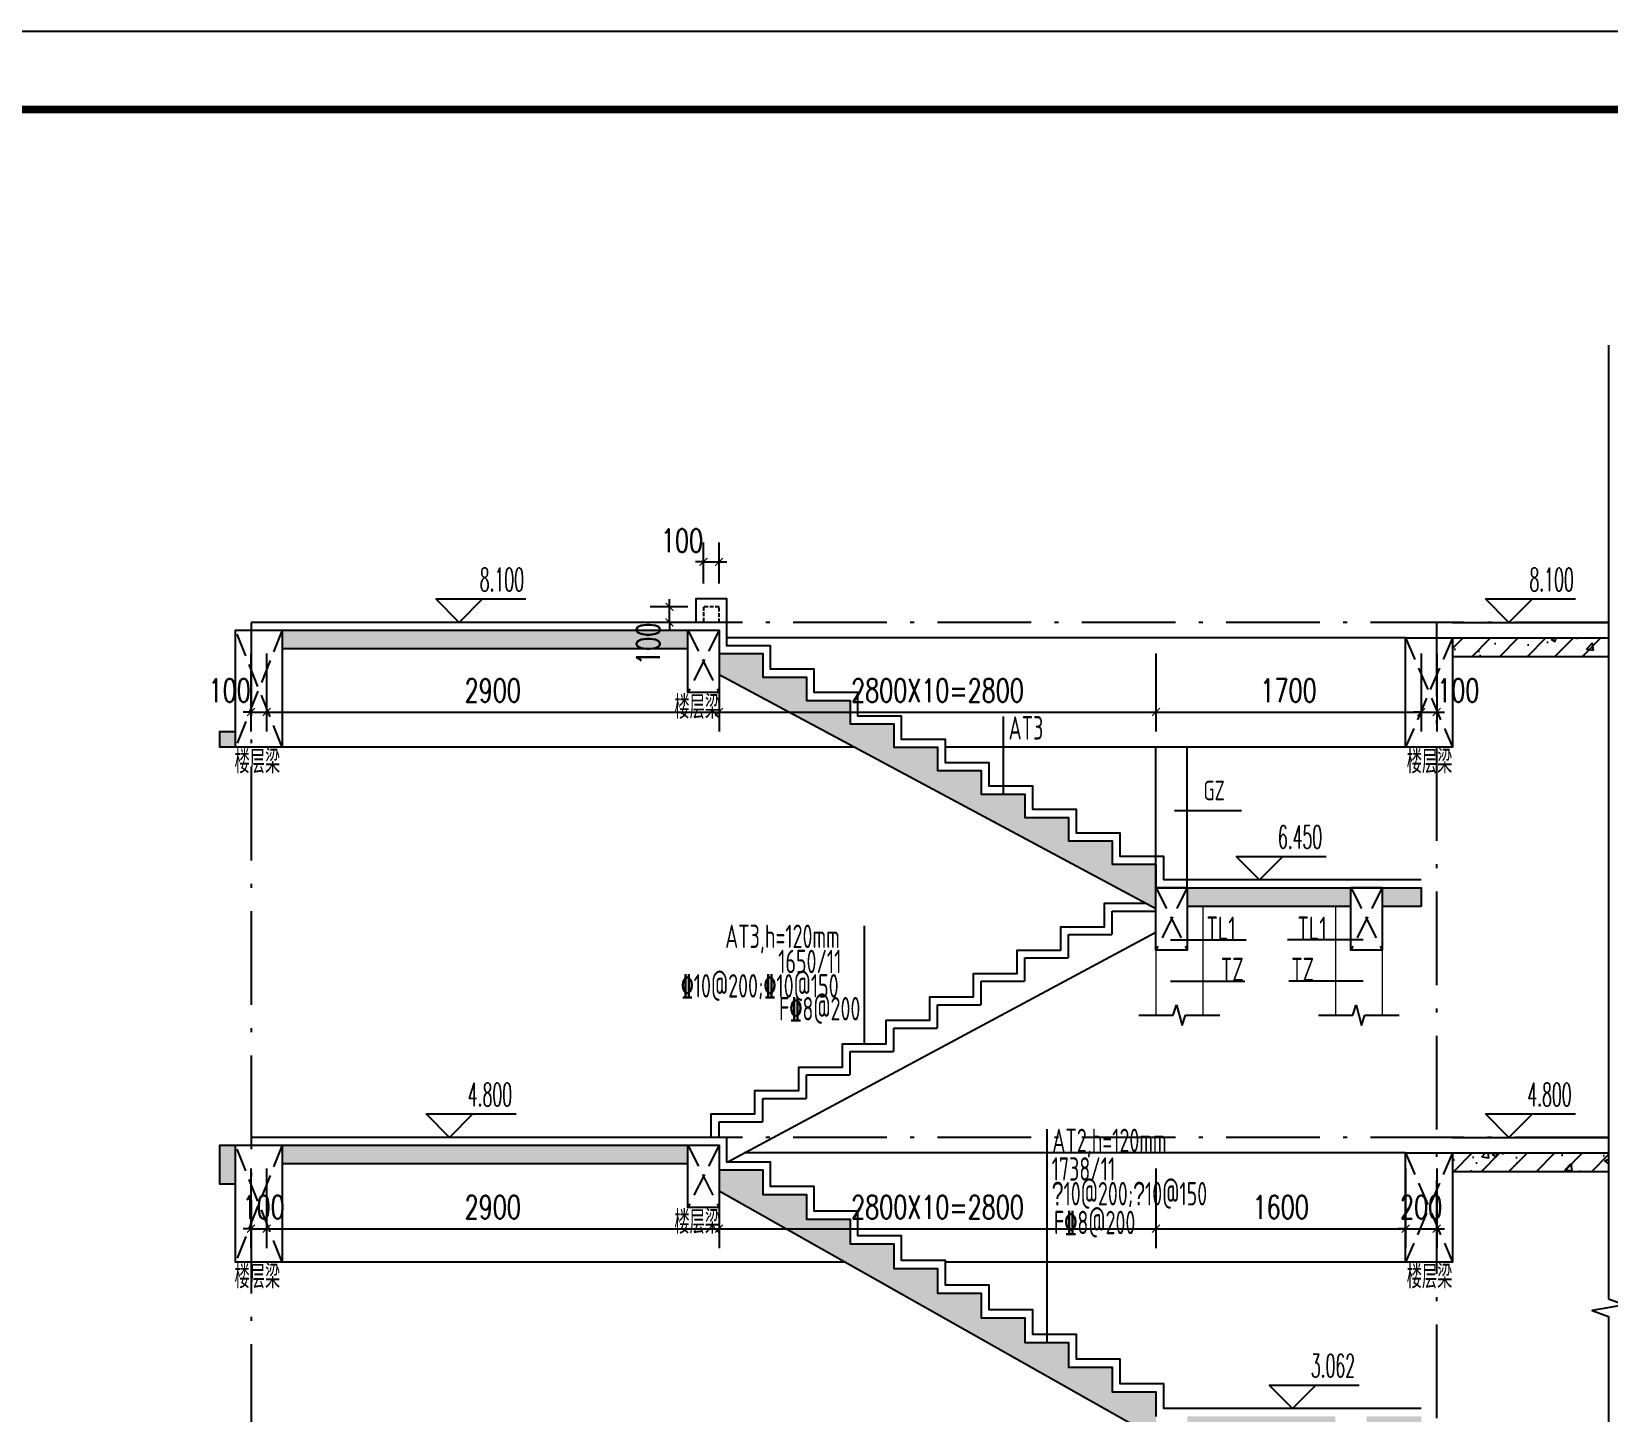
# Model space of a CAD drawing. Extents: x 169490 to 7584583, y -2399407 to 1374371.
# Drawn here: x 618496 to 628602, y 531479 to 540329 of the extents above; entities that cross this region are included whole.
import ezdxf

# ---------------------------------------------------------------- set-up
doc = ezdxf.new("R2010")
doc.units = 0
doc.header["$LTSCALE"] = 100
for name, pattern in [('__DASH', [0.35, 0.25, -0.1]), ('D3轴线点划线', [18.5, 12, -3, 0.5, -3]), ('H3普通虚线', [4.2, 3, -1.2]), ('HIDDEN', [0.375, 0.25, -0.125])]:
    doc.linetypes.add(name, pattern=pattern)
doc.layers.get('0').update_dxf_attribs({"linetype": 'CONTINUOUS'})
doc.layers.get('DEFPOINTS').update_dxf_attribs({"linetype": 'CONTINUOUS'})
for name, color, linetype in [('A-DI-S(箭头)', 76, 'CONTINUOUS'), ('A-DIMS(尺寸)', 107, 'CONTINUOUS'), ('A-FLOR(看线)', 205, 'CONTINUOUS'), ('A-HATH(填充)', 8, 'CONTINUOUS'), ('A-STAR(楼梯)', 51, 'CONTINUOUS'), ('C-DOTE', 8, 'D3轴线点划线'), ('DIM_ELEV', 3, 'CONTINUOUS'), ('HATCH填充', 251, 'CONTINUOUS'), ('HID虚线', 9, 'HIDDEN'), ('PUB_TEXT', 4, 'CONTINUOUS'), ('S-BEAM-LINE1', 4, 'CONTINUOUS'), ('S-BEAM-LINE2', 4, 'H3普通虚线'), ('S-DETL-TEXT', 7, 'CONTINUOUS'), ('TXT', 3, 'CONTINUOUS'), ('WALL', 7, 'CONTINUOUS'), ('图框', 140, 'CONTINUOUS')]:
    doc.layers.add(name, color=color, linetype=linetype)
doc.layers.add('S-COLU-LINE1', color=6, linetype='CONTINUOUS', lineweight=18)
doc.styles.add('_TCH_DIM', font='SIMPLEX', dxfattribs={"bigfont": 'GBCBIG'})
doc.styles.add('_TCH_DIM_T3', font='SIMPLEX.shx', dxfattribs={"width": 0.705882, "bigfont": 'GBCBIG.shx'})
doc.styles.add('TSSD_REIN', font='tssdeng.shx', dxfattribs={"width": 0.7, "bigfont": 'hztxt.shx'})
doc.dimstyles.new('_TCH_ARCH&&50', dxfattribs={"dimtxt": 148.75, "dimasz": 50, "dimexe": 125, "dimexo": 150, "dimgap": 63.125, "dimtad": 1, "dimdec": 0, "dimzin": 0, "dimdsep": 46, "dimtxsty": '_TCH_DIM_T3', "dimblk": 'ARCHTICK', "dimcen": 0.09, "dimclrt": 7, "dimazin": 2, "dimtfac": 1, "dimtdec": 0, "dimtix": 1, "dimtmove": 2, "dimatfit": 3, "dimfxl": 1, "dimtolj": 1, "dimtzin": 0, "dimarcsym": 0})
pattern_1 = [(45, (-740330.3, -228396.22), (-88.388348, 88.388348), []), (50, (-740330.3, -228396.22), (358.63009, -31.37607), [37.5, -412.5]), (355, (-740330.3, -228396.22), (-69.37567, 376.09607), [30, -330]), (100.4514, (-740300.4, -228398.84), (289.25469, 344.71977), [31.870095, -350.57106]), (46.1842, (-740330.3, -228296.2), (533.62052, -82.75951), [56.25, -618.75]), (96.6356, (-740285.8, -228303.1), (467.33135, 487.05894), [47.80514, -525.8565]), (351.1842, (-740330.3, -228296.2), (467.33097, 487.0593), [45, -495]), (21, (-740280.3, -228321.22), (298.453526, -201.309445), [37.5, -412.5]), (326, (-740280.3, -228321.22), (121.65767, 362.57502), [30, -330]), (71.4514, (-740255.42, -228338), (420.111314, 161.26525), [31.870095, -350.57106]), (37.5, (-740330.3, -228396.22), (6.079928, 166.446927), [0, -326, 0, -335, 0, -331.25]), (7.5, (-740330.3, -228396.22), (131.534769, 197.205856), [0, -191, 0, -318.5, 0, -126.25]), (327.5, (-740441.8, -228396.22), (266.911218, -11.277436), [0, -125, 0, -390, 0, -517.5]), (317.5, (-740491.8, -228396.22), (291.593085, 50.05249), [0, -162.5, 0, -259, 0, -367.5])]
pattern_2 = [(50, (-4990704.76, 2718522.78), (143.4520365, -12.550427), [15, -165]), (355, (-4990704.76, 2718522.78), (-27.7502667, 150.4384267), [12, -132]), (100.4514, (-4990692.8, 2718521.74), (115.7018763, 137.8879084), [12.748038, -140.2284224]), (46.1842, (-4990704.76, 2718562.78), (213.4482097, -33.103803), [22.5, -247.5]), (96.6356, (-4990686.97, 2718560.03), (186.932541, 194.823574), [19.1220576, -210.3426]), (351.1842, (-4990704.76, 2718562.78), (186.932389, 194.82372), [18, -198]), (21, (-4990684.76, 2718552.78), (119.3814104, -80.5237781), [15, -165]), (326, (-4990684.76, 2718552.78), (48.6630664, 145.030009), [12, -132]), (71.4514, (-4990674.81, 2718546.07), (168.0445257, 64.5060993), [12.748038, -140.2284224]), (37.5, (-4990704.76, 2718522.784), (2.43197106, 66.57877077), [0, -130.4, 0, -134, 0, -132.5]), (7.5, (-4990704.76, 2718522.784), (52.6139075, 78.8823424), [0, -76.4, 0, -127.4, 0, -50.5]), (327.5, (-4990749.36, 2718522.784), (106.76448723, -4.51097435), [0, -50, 0, -156, 0, -207]), (317.5, (-4990769.36, 2718522.78), (116.6372339, 20.0209965), [0, -65, 0, -103.6, 0, -147]), (45, (-4990704.76, 2718522.78), (-70.7106781, 70.7106781), [])]

# ---------------------------------------------------------------- blocks, each defined once
blk = doc.blocks.new('_ARCHTICK')
at = {"const_width": 0.15}
blk.add_lwpolyline([(-0.5, -0.5), (0.5, 0.5)], dxfattribs=at)
blk = doc.blocks.new('*D912')
at = {"layer": 'A-DIMS(尺寸)', "color": 0, "lineweight": -2, "transparency": 16777216}
for p, q in [((622802, 536792), (622802, 537055)), ((622902, 536792), (622902, 537055)), ((622802, 536930), (622752, 536930)), ((622802, 536930), (622902, 536930)), ((622902, 536930), (622952, 536930))]:
    blk.add_line(p, q, dxfattribs=at)
at = {"layer": 'DEFPOINTS', "color": 0, "transparency": 16777216}
for p in [(622902, 536930), (622802, 536642), (622902, 536642)]:
    blk.add_point(p, dxfattribs=at)
at = {"layer": 'A-DIMS(尺寸)', "color": 0, "lineweight": -2, "transparency": 16777216, "xscale": 50, "yscale": 50, "zscale": 50}
blk.add_blockref('_ARCHTICK', (622802, 536930), dxfattribs=at)
at = {"layer": 'A-DIMS(尺寸)', "color": 0, "lineweight": -2, "transparency": 16777216, "xscale": 50, "yscale": 50, "zscale": 50, "rotation": 180}
blk.add_blockref('_ARCHTICK', (622902, 536930), dxfattribs=at)
at = {"layer": 'A-DIMS(尺寸)', "color": 7, "transparency": 16777216, "insert": (622665, 537067), "char_height": 148.8, "attachment_point": 5, "style": '_TCH_DIM_T3'}
blk.add_mtext('\\A1;100', dxfattribs=at)
blk = doc.blocks.new('*D913')
at = {"layer": 'A-DIMS(尺寸)', "color": 0, "lineweight": -2, "transparency": 16777216}
for p, q in [((622585, 536642), (622585, 536692)), ((622703, 536642), (622460, 536642)), ((622585, 536542), (622585, 536642)), ((622703, 536542), (622460, 536542)), ((622585, 536542), (622585, 536492))]:
    blk.add_line(p, q, dxfattribs=at)
at = {"layer": 'DEFPOINTS', "color": 0, "transparency": 16777216}
for p in [(622585, 536642), (622853, 536642), (622853, 536542)]:
    blk.add_point(p, dxfattribs=at)
at = {"layer": 'A-DIMS(尺寸)', "color": 0, "lineweight": -2, "transparency": 16777216, "xscale": 50, "yscale": 50, "zscale": 50}
for p, rotation in [((622585, 536642), 270), ((622585, 536542), 90)]:
    blk.add_blockref('_ARCHTICK', p, dxfattribs=dict(at, rotation=rotation))
at = {"layer": 'A-DIMS(尺寸)', "color": 7, "transparency": 16777216, "insert": (622448, 536405), "char_height": 148.8, "attachment_point": 5, "rotation": 90, "style": '_TCH_DIM_T3'}
blk.add_mtext('\\A1;100', dxfattribs=at)
blk = doc.blocks.new('*D914')
at = {"layer": 'A-DIMS(尺寸)', "color": 0, "lineweight": -2, "transparency": 16777216}
for p, q in [((619902, 536342), (619902, 535843)), ((620002, 536342), (620002, 535843)), ((619902, 535968), (619852, 535968)), ((619902, 535968), (620002, 535968)), ((620002, 535968), (620052, 535968))]:
    blk.add_line(p, q, dxfattribs=at)
at = {"layer": 'DEFPOINTS', "color": 0, "transparency": 16777216}
for p in [(619902, 536492), (620002, 536492), (620002, 535968)]:
    blk.add_point(p, dxfattribs=at)
at = {"layer": 'A-DIMS(尺寸)', "color": 0, "lineweight": -2, "transparency": 16777216, "xscale": 50, "yscale": 50, "zscale": 50}
blk.add_blockref('_ARCHTICK', (619902, 535968), dxfattribs=at)
at = {"layer": 'A-DIMS(尺寸)', "color": 0, "lineweight": -2, "transparency": 16777216, "xscale": 50, "yscale": 50, "zscale": 50, "rotation": 180}
blk.add_blockref('_ARCHTICK', (620002, 535968), dxfattribs=at)
at = {"layer": 'A-DIMS(尺寸)', "color": 7, "transparency": 16777216, "insert": (619765, 536106), "char_height": 148.8, "attachment_point": 5, "style": '_TCH_DIM_T3'}
blk.add_mtext('\\A1;100', dxfattribs=at)
blk = doc.blocks.new('*D915')
at = {"layer": 'A-DIMS(尺寸)', "color": 0, "lineweight": -2, "transparency": 16777216}
for p, q in [((620002, 536342), (620002, 535843)), ((622902, 536342), (622902, 535843)), ((620002, 535968), (622902, 535968))]:
    blk.add_line(p, q, dxfattribs=at)
at = {"layer": 'DEFPOINTS', "color": 0, "transparency": 16777216}
for p in [(620002, 536492), (622902, 536492), (622902, 535968)]:
    blk.add_point(p, dxfattribs=at)
at = {"layer": 'A-DIMS(尺寸)', "color": 0, "lineweight": -2, "transparency": 16777216, "xscale": 50, "yscale": 50, "zscale": 50, "rotation": 180}
blk.add_blockref('_ARCHTICK', (620002, 535968), dxfattribs=at)
at = {"layer": 'A-DIMS(尺寸)', "color": 0, "lineweight": -2, "transparency": 16777216, "xscale": 50, "yscale": 50, "zscale": 50}
blk.add_blockref('_ARCHTICK', (622902, 535968), dxfattribs=at)
at = {"layer": 'A-DIMS(尺寸)', "color": 7, "transparency": 16777216, "insert": (621452, 536106), "char_height": 148.8, "attachment_point": 5, "style": '_TCH_DIM_T3'}
blk.add_mtext('\\A1;2900', dxfattribs=at)
blk = doc.blocks.new('*D916')
at = {"layer": 'A-DIMS(尺寸)', "color": 0, "lineweight": -2, "transparency": 16777216}
for p, q in [((622902, 536342), (622902, 535843)), ((625702, 536342), (625702, 535843)), ((622902, 535968), (625702, 535968))]:
    blk.add_line(p, q, dxfattribs=at)
at = {"layer": 'DEFPOINTS', "color": 0, "transparency": 16777216}
for p in [(622902, 536492), (625702, 536492), (625702, 535968)]:
    blk.add_point(p, dxfattribs=at)
at = {"layer": 'A-DIMS(尺寸)', "color": 0, "lineweight": -2, "transparency": 16777216, "xscale": 50, "yscale": 50, "zscale": 50, "rotation": 180}
blk.add_blockref('_ARCHTICK', (622902, 535968), dxfattribs=at)
at = {"layer": 'A-DIMS(尺寸)', "color": 0, "lineweight": -2, "transparency": 16777216, "xscale": 50, "yscale": 50, "zscale": 50}
blk.add_blockref('_ARCHTICK', (625702, 535968), dxfattribs=at)
at = {"layer": 'A-DIMS(尺寸)', "color": 7, "transparency": 16777216, "insert": (624302, 536106), "char_height": 148.75, "attachment_point": 5, "style": '_TCH_DIM_T3'}
blk.add_mtext('\\A1;2800X10=2800', dxfattribs=at)
blk = doc.blocks.new('*D917')
at = {"layer": 'A-DIMS(尺寸)', "color": 0, "lineweight": -2, "transparency": 16777216}
for p, q in [((625702, 536342), (625702, 535843)), ((627402, 536342), (627402, 535843)), ((625702, 535968), (627402, 535968))]:
    blk.add_line(p, q, dxfattribs=at)
at = {"layer": 'DEFPOINTS', "color": 0, "transparency": 16777216}
for p in [(625702, 536492), (627402, 536492), (627402, 535968)]:
    blk.add_point(p, dxfattribs=at)
at = {"layer": 'A-DIMS(尺寸)', "color": 0, "lineweight": -2, "transparency": 16777216, "xscale": 50, "yscale": 50, "zscale": 50, "rotation": 180}
blk.add_blockref('_ARCHTICK', (625702, 535968), dxfattribs=at)
at = {"layer": 'A-DIMS(尺寸)', "color": 0, "lineweight": -2, "transparency": 16777216, "xscale": 50, "yscale": 50, "zscale": 50}
blk.add_blockref('_ARCHTICK', (627402, 535968), dxfattribs=at)
at = {"layer": 'A-DIMS(尺寸)', "color": 7, "transparency": 16777216, "insert": (626552, 536106), "char_height": 148.8, "attachment_point": 5, "style": '_TCH_DIM_T3'}
blk.add_mtext('\\A1;1700', dxfattribs=at)
blk = doc.blocks.new('*D918')
at = {"layer": 'A-DIMS(尺寸)', "color": 0, "lineweight": -2, "transparency": 16777216}
for p, q in [((627402, 536342), (627402, 535843)), ((627502, 536342), (627502, 535843)), ((627402, 535968), (627352, 535968)), ((627402, 535968), (627502, 535968)), ((627502, 535968), (627552, 535968))]:
    blk.add_line(p, q, dxfattribs=at)
at = {"layer": 'DEFPOINTS', "color": 0, "transparency": 16777216}
for p in [(627402, 536492), (627502, 536492), (627502, 535968)]:
    blk.add_point(p, dxfattribs=at)
at = {"layer": 'A-DIMS(尺寸)', "color": 0, "lineweight": -2, "transparency": 16777216, "xscale": 50, "yscale": 50, "zscale": 50}
blk.add_blockref('_ARCHTICK', (627402, 535968), dxfattribs=at)
at = {"layer": 'A-DIMS(尺寸)', "color": 0, "lineweight": -2, "transparency": 16777216, "xscale": 50, "yscale": 50, "zscale": 50, "rotation": 180}
blk.add_blockref('_ARCHTICK', (627502, 535968), dxfattribs=at)
at = {"layer": 'A-DIMS(尺寸)', "color": 7, "transparency": 16777216, "insert": (627640, 536106), "char_height": 148.8, "attachment_point": 5, "style": '_TCH_DIM_T3'}
blk.add_mtext('\\A1;100', dxfattribs=at)
blk = doc.blocks.new('*D919')
at = {"layer": 'A-DIMS(尺寸)', "color": 0, "lineweight": -2, "transparency": 16777216}
for p, q in [((619902, 533042), (619902, 532532)), ((620002, 533042), (620002, 532532)), ((619902, 532657), (619852, 532657)), ((619902, 532657), (620002, 532657)), ((620002, 532657), (620052, 532657))]:
    blk.add_line(p, q, dxfattribs=at)
at = {"layer": 'DEFPOINTS', "color": 0, "transparency": 16777216}
for p in [(619902, 533192), (620002, 533192), (620002, 532657)]:
    blk.add_point(p, dxfattribs=at)
at = {"layer": 'A-DIMS(尺寸)', "color": 0, "lineweight": -2, "transparency": 16777216, "xscale": 50, "yscale": 50, "zscale": 50}
blk.add_blockref('_ARCHTICK', (619902, 532657), dxfattribs=at)
at = {"layer": 'A-DIMS(尺寸)', "color": 0, "lineweight": -2, "transparency": 16777216, "xscale": 50, "yscale": 50, "zscale": 50, "rotation": 180}
blk.add_blockref('_ARCHTICK', (620002, 532657), dxfattribs=at)
at = {"layer": 'A-DIMS(尺寸)', "color": 7, "transparency": 16777216, "insert": (619983, 532795), "char_height": 148.8, "attachment_point": 5, "style": '_TCH_DIM_T3'}
blk.add_mtext('\\A1;100', dxfattribs=at)
blk = doc.blocks.new('*D920')
at = {"layer": 'A-DIMS(尺寸)', "color": 0, "lineweight": -2, "transparency": 16777216}
for p, q in [((620002, 533042), (620002, 532532)), ((622902, 533042), (622902, 532532)), ((620002, 532657), (622902, 532657))]:
    blk.add_line(p, q, dxfattribs=at)
at = {"layer": 'DEFPOINTS', "color": 0, "transparency": 16777216}
for p in [(620002, 533192), (622902, 533192), (622902, 532657)]:
    blk.add_point(p, dxfattribs=at)
at = {"layer": 'A-DIMS(尺寸)', "color": 0, "lineweight": -2, "transparency": 16777216, "xscale": 50, "yscale": 50, "zscale": 50, "rotation": 180}
blk.add_blockref('_ARCHTICK', (620002, 532657), dxfattribs=at)
at = {"layer": 'A-DIMS(尺寸)', "color": 0, "lineweight": -2, "transparency": 16777216, "xscale": 50, "yscale": 50, "zscale": 50}
blk.add_blockref('_ARCHTICK', (622902, 532657), dxfattribs=at)
at = {"layer": 'A-DIMS(尺寸)', "color": 7, "transparency": 16777216, "insert": (621452, 532795), "char_height": 148.8, "attachment_point": 5, "style": '_TCH_DIM_T3'}
blk.add_mtext('\\A1;2900', dxfattribs=at)
blk = doc.blocks.new('*D921')
at = {"layer": 'A-DIMS(尺寸)', "color": 0, "lineweight": -2, "transparency": 16777216}
for p, q in [((622902, 533042), (622902, 532532)), ((625702, 533042), (625702, 532532)), ((622902, 532657), (625702, 532657))]:
    blk.add_line(p, q, dxfattribs=at)
at = {"layer": 'DEFPOINTS', "color": 0, "transparency": 16777216}
for p in [(622902, 533192), (625702, 533192), (625702, 532657)]:
    blk.add_point(p, dxfattribs=at)
at = {"layer": 'A-DIMS(尺寸)', "color": 0, "lineweight": -2, "transparency": 16777216, "xscale": 50, "yscale": 50, "zscale": 50, "rotation": 180}
blk.add_blockref('_ARCHTICK', (622902, 532657), dxfattribs=at)
at = {"layer": 'A-DIMS(尺寸)', "color": 0, "lineweight": -2, "transparency": 16777216, "xscale": 50, "yscale": 50, "zscale": 50}
blk.add_blockref('_ARCHTICK', (625702, 532657), dxfattribs=at)
at = {"layer": 'A-DIMS(尺寸)', "color": 7, "transparency": 16777216, "insert": (624302, 532795), "char_height": 148.75, "attachment_point": 5, "style": '_TCH_DIM_T3'}
blk.add_mtext('\\A1;2800X10=2800', dxfattribs=at)
blk = doc.blocks.new('*D922')
at = {"layer": 'A-DIMS(尺寸)', "color": 0, "lineweight": -2, "transparency": 16777216}
for p, q in [((625702, 533042), (625702, 532532)), ((627302, 533042), (627302, 532532)), ((625702, 532657), (627302, 532657))]:
    blk.add_line(p, q, dxfattribs=at)
at = {"layer": 'DEFPOINTS', "color": 0, "transparency": 16777216}
for p in [(625702, 533192), (627302, 533192), (627302, 532657)]:
    blk.add_point(p, dxfattribs=at)
at = {"layer": 'A-DIMS(尺寸)', "color": 0, "lineweight": -2, "transparency": 16777216, "xscale": 50, "yscale": 50, "zscale": 50, "rotation": 180}
blk.add_blockref('_ARCHTICK', (625702, 532657), dxfattribs=at)
at = {"layer": 'A-DIMS(尺寸)', "color": 0, "lineweight": -2, "transparency": 16777216, "xscale": 50, "yscale": 50, "zscale": 50}
blk.add_blockref('_ARCHTICK', (627302, 532657), dxfattribs=at)
at = {"layer": 'A-DIMS(尺寸)', "color": 7, "transparency": 16777216, "insert": (626502, 532795), "char_height": 148.8, "attachment_point": 5, "style": '_TCH_DIM_T3'}
blk.add_mtext('\\A1;1600', dxfattribs=at)
blk = doc.blocks.new('*D923')
at = {"layer": 'A-DIMS(尺寸)', "color": 0, "lineweight": -2, "transparency": 16777216}
for p, q in [((627302, 533042), (627302, 532532)), ((627502, 533042), (627502, 532532)), ((627302, 532657), (627252, 532657)), ((627302, 532657), (627502, 532657)), ((627502, 532657), (627552, 532657))]:
    blk.add_line(p, q, dxfattribs=at)
at = {"layer": 'DEFPOINTS', "color": 0, "transparency": 16777216}
for p in [(627302, 533192), (627502, 533192), (627502, 532657)]:
    blk.add_point(p, dxfattribs=at)
at = {"layer": 'A-DIMS(尺寸)', "color": 0, "lineweight": -2, "transparency": 16777216, "xscale": 50, "yscale": 50, "zscale": 50}
blk.add_blockref('_ARCHTICK', (627302, 532657), dxfattribs=at)
at = {"layer": 'A-DIMS(尺寸)', "color": 0, "lineweight": -2, "transparency": 16777216, "xscale": 50, "yscale": 50, "zscale": 50, "rotation": 180}
blk.add_blockref('_ARCHTICK', (627502, 532657), dxfattribs=at)
at = {"layer": 'A-DIMS(尺寸)', "color": 7, "transparency": 16777216, "insert": (627402, 532795), "char_height": 148.8, "attachment_point": 5, "style": '_TCH_DIM_T3'}
blk.add_mtext('\\A1;200', dxfattribs=at)
blk = doc.blocks.new('TL121231231')
at = {"layer": 'S-BEAM-LINE1', "ltscale": 10}
blk.add_lwpolyline([(5616407, -2187068), (5616607, -2187068), (5616607, -2187468), (5616407, -2187468)], close=True, dxfattribs=at)
at = {"layer": 'S-BEAM-LINE2', "ltscale": 0.5}
for p, q in [((5616607, -2187068), (5616407, -2187468)), ((5616407, -2187068), (5616607, -2187468))]:
    blk.add_line(p, q, dxfattribs=at)

msp = doc.modelspace()

# ---------------------------------------------------------------- hatches: boundary and pattern name
at = {"layer": 'A-HATH(填充)'}
h = msp.add_hatch(dxfattribs=at)
h.set_pattern_fill('钢筋混凝土', color=256, scale=50, style=0)
h.set_pattern_definition(pattern_1)
h.paths.add_polyline_path([(627602.4, 536442.3), (627602.4, 536322.3), (628602.4, 536322.3), (628602.4, 536442.3)])
h = msp.add_hatch(dxfattribs=at)
h.set_pattern_fill('钢筋混凝土', color=256, scale=50, style=0)
h.set_pattern_definition(pattern_1)
h.paths.add_polyline_path([(627602.4, 533142.3), (627602.4, 533022.3), (628602.4, 533022.3), (628602.4, 533142.3)])
at = {"layer": 'HATCH填充', "ltscale": 10}
h = msp.add_hatch(dxfattribs=at)
h.set_pattern_fill('ARMORED', color=256, scale=20, style=0)
h.set_pattern_definition(pattern_2)
h.paths.add_polyline_path([(627152.4, 534842.3), (627152.4, 534722.3), (627402.4, 534722.3), (627402.4, 534842.3)])
h.paths.add_polyline_path([(626952.4, 534722.3), (626952.4, 534842.3), (625902.4, 534842.3), (625902.4, 534722.3)])
h.paths.add_polyline_path([(622902.4, 536342.3), (622902.4, 536206.2), (625702.4, 534706.2), (625702.4, 534442.3), (625902.4, 534442.3), (625902.4, 534442.3), (625702.4, 534442.3), (625702.4, 534992.3), (625422.4, 534992.3), (625422.4, 535142.3), (625142.4, 535142.3), (625142.4, 535292.3), (624862.4, 535292.3), (624862.4, 535442.3), (624582.4, 535442.3), (624582.4, 535592.3), (624302.4, 535592.3), (624302.4, 535742.3), (624022.4, 535742.3), (624022.4, 535892.3), (623742.4, 535892.3), (623742.4, 536042.3), (623462.4, 536042.3), (623462.4, 536192.3), (623182.4, 536192.3), (623182.4, 536342.3)])
h.paths.add_polyline_path([(620102.4, 536492.3), (620102.4, 536372.3), (622702.4, 536372.3), (622702.4, 536092.3), (622702.4, 536092.3), (622702.4, 536492.3)])
h.paths.add_polyline_path([(619802.4, 535742.6), (619802.4, 535842.6), (619702.4, 535842.6), (619702.4, 535742.6)])
h = msp.add_hatch(dxfattribs=at)
h.set_pattern_fill('ARMORED', color=256, scale=20, style=0)
h.set_pattern_definition(pattern_2)
h.paths.add_polyline_path([(622902.4, 533034.3), (622902.4, 532896.5), (625702.4, 531316.5), (625702.4, 531054.3), (625702.4, 531054.3), (625702.4, 531612.3), (625422.4, 531612.3), (625422.4, 531770.3), (625142.4, 531770.3), (625142.4, 531928.3), (624862.4, 531928.3), (624862.4, 532086.3), (624582.4, 532086.3), (624582.4, 532244.3), (624302.4, 532244.3), (624302.4, 532402.3), (624022.4, 532402.3), (624022.4, 532560.3), (623742.4, 532560.3), (623742.4, 532718.3), (623462.4, 532718.3), (623462.4, 532876.3), (623182.4, 532876.3), (623182.4, 533034.3)])
h.paths.add_polyline_path([(627052.4, 531454.3), (627052.4, 531334.3), (627402.4, 531334.3), (627402.4, 531334.3), (627402.4, 531454.3)])
h.paths.add_polyline_path([(626852.4, 531334.3), (626852.4, 531454.3), (627052.4, 531454.3), (625902.4, 531454.3), (625902.4, 531334.3)])
h.paths.add_polyline_path([(619802.4, 532942.3), (619802.4, 533192.3), (619702.4, 533192.3), (619702.4, 532942.3)])
h.paths.add_polyline_path([(620102.4, 533192.3), (620102.4, 533072.3), (622702.4, 533072.3), (622702.4, 532792.3), (622702.4, 532792.3), (622702.4, 533192.3)])

# ---------------------------------------------------------------- linework, layer by layer
at = {"ltscale": 10}
for p, q in [((625702.4, 534842.3), (625702.4, 535742.6)), ((625902.4, 534842.3), (625902.4, 535742.6))]:
    msp.add_line(p, q, dxfattribs=at)
at = {"layer": 'A-DI-S(箭头)'}
msp.add_lwpolyline([(628602.4, 538319.4), (628602.4, 532207.2), (628707.4, 532169), (628497.4, 532132), (628602.4, 532094.7), (628602.4, 527823.1)], dxfattribs=at)
at = {"layer": 'A-FLOR(看线)'}
for points in [[(627302.4, 536442.3), (622952.4, 536442.3)], [(623767.8, 535742.6), (620102.4, 535742.6)], [(627302.4, 535742.6), (624352.4, 535742.6)], [(627302.4, 533142.3), (623063.2, 533142.3)], [(623706.8, 532442.6), (620102.4, 532442.6)], [(627302.4, 532442.6), (624352.4, 532442.6)]]:
    msp.add_lwpolyline(points, dxfattribs=at)
at = {"layer": 'A-FLOR(看线)', "linetype": '__DASH', "ltscale": 0.2}
msp.add_lwpolyline([(622902.4, 533242.3), (622902.4, 533342.3), (623182.4, 533342.3), (623182.4, 533492.3), (623462.4, 533492.3), (623462.4, 533642.3), (623742.4, 533642.3), (623742.4, 533792.3), (624022.4, 533792.3), (624022.4, 533942.3), (624302.4, 533942.3), (624302.4, 534092.3), (624582.4, 534092.3), (624582.4, 534242.3), (624862.4, 534242.3), (624862.4, 534392.3), (625142.4, 534392.3), (625142.4, 534542.3), (625422.4, 534542.3), (625422.4, 534692.3), (625702.4, 534692.3), (625702.4, 534706.2)], dxfattribs=at)
at = {"layer": 'A-STAR(楼梯)'}
for points in [[(622952.4, 536542.3), (622952.4, 536692.3), (622752.4, 536692.3), (622752.4, 536542.3)], [(627402.4, 534892.3), (625752.4, 534892.3), (625752.4, 535042.3), (625472.4, 535042.3), (625472.4, 535192.3), (625192.4, 535192.3), (625192.4, 535342.3), (624912.4, 535342.3), (624912.4, 535492.3), (624632.4, 535492.3), (624632.4, 535642.3), (624352.4, 535642.3), (624352.4, 535792.3), (624072.4, 535792.3), (624072.4, 535942.3), (623792.4, 535942.3), (623792.4, 536092.3), (623512.4, 536092.3), (623512.4, 536242.3), (623232.4, 536242.3), (623232.4, 536392.3), (622952.4, 536392.3), (622952.4, 536542.3), (620002.4, 536542.3)], [(627602.4, 536542.3), (628602.4, 536542.3)], [(622852.4, 533242.3), (622852.4, 533392.3), (623132.4, 533392.3), (623132.4, 533542.3), (623412.4, 533542.3), (623412.4, 533692.3), (623692.4, 533692.3), (623692.4, 533842.3), (623972.4, 533842.3), (623972.4, 533992.3), (624252.4, 533992.3), (624252.4, 534142.3), (624532.4, 534142.3), (624532.4, 534292.3), (624812.4, 534292.3), (624812.4, 534442.3), (625092.4, 534442.3), (625092.4, 534592.3), (625372.4, 534592.3), (625372.4, 534742.3), (625635, 534742.3)], [(622954.9, 533084.3), (625702.4, 534556.2)], [(627402.4, 531504.3), (625752.4, 531504.3), (625752.4, 531662.3), (625472.4, 531662.3), (625472.4, 531820.3), (625192.4, 531820.3), (625192.4, 531978.3), (624912.4, 531978.3), (624912.4, 532136.3), (624632.4, 532136.3), (624632.4, 532294.3), (624352.4, 532294.3), (624352.4, 532452.3), (624072.4, 532452.3), (624072.4, 532610.3), (623792.4, 532610.3), (623792.4, 532768.3), (623512.4, 532768.3), (623512.4, 532926.3), (623232.4, 532926.3), (623232.4, 533084.3), (622952.4, 533084.3), (622952.4, 533242.3), (620002.4, 533242.3)], [(627602.4, 533242.3), (628602.4, 533242.3)]]:
    msp.add_lwpolyline(points, dxfattribs=at)
at = {"layer": 'C-DOTE', "ltscale": 0.5}
for p, q in [((619902.4, 536542.3), (619902.4, 527742.3)), ((628602.4, 536542.3), (619902.4, 536542.3)), ((627502.4, 527742.3), (627502.4, 536542.3)), ((628602.4, 533242.3), (619902.4, 533242.3))]:
    msp.add_line(p, q, dxfattribs=at)
at = {"layer": 'DIM_ELEV'}
for p, q in [((621236.8, 536542.3), (621086.8, 536692.3)), ((621086.8, 536692.3), (621663.3, 536692.3)), ((621236.8, 536542.3), (621386.8, 536692.3)), ((627964.9, 536542.3), (627814.9, 536692.3)), ((627814.9, 536692.3), (628391.4, 536692.3)), ((627964.9, 536542.3), (628114.9, 536692.3)), ((626366.4, 534892.3), (626216.4, 535042.3)), ((626216.4, 535042.3), (626792.9, 535042.3)), ((626366.4, 534892.3), (626516.4, 535042.3)), ((621174.2, 533242.3), (621024.2, 533392.3)), ((621024.2, 533392.3), (621600.7, 533392.3)), ((621174.2, 533242.3), (621324.2, 533392.3)), ((627964.9, 533242.3), (627814.9, 533392.3)), ((627814.9, 533392.3), (628391.4, 533392.3)), ((627964.9, 533242.3), (628114.9, 533392.3)), ((626577.4, 531504.3), (626427.4, 531654.3)), ((626427.4, 531654.3), (627003.9, 531654.3)), ((626577.4, 531504.3), (626727.4, 531654.3))]:
    msp.add_line(p, q, dxfattribs=at)
at = {"layer": 'HID虚线', "ltscale": 10}
for points in [[(625593.4, 534024.9), (625813.4, 534024.9), (625834.4, 534090.9), (625870.4, 533958.9), (625891.4, 534024.9), (626111.4, 534024.9)], [(626743.4, 534024.9), (626963.4, 534024.9), (626984.4, 534090.9), (627020.4, 533958.9), (627041.4, 534024.9), (627261.4, 534024.9)]]:
    msp.add_lwpolyline(points, dxfattribs=at)
at = {"layer": 'S-BEAM-LINE1', "ltscale": 10}
for points in [[(619802.4, 536492.3), (620102.4, 536492.3), (620102.4, 535742.6), (619802.4, 535742.6)], [(627302.4, 536442.3), (627602.4, 536442.3), (627602.4, 535742.3), (627302.4, 535742.3)], [(620102.4, 532442.6), (619802.4, 532442.6), (619802.4, 533192.3), (620102.4, 533192.3)], [(627302.4, 533142.3), (627602.4, 533142.3), (627602.4, 532442.3), (627302.4, 532442.3)]]:
    msp.add_lwpolyline(points, close=True, dxfattribs=at)
at = {"layer": 'S-BEAM-LINE2', "ltscale": 0.5}
for p, q in [((620102.4, 536492.3), (619802.4, 535742.6)), ((620102.4, 535742.6), (619802.4, 536492.3)), ((627302.4, 536442.3), (627602.4, 535742.3)), ((627602.4, 536442.3), (627302.4, 535742.6)), ((620102.4, 532442.6), (619802.4, 533192.3)), ((620102.4, 533192.3), (619802.4, 532442.6)), ((627302.4, 533142.3), (627602.4, 532442.3)), ((627602.4, 533142.3), (627302.4, 532442.6))]:
    msp.add_line(p, q, dxfattribs=at)
at = {"layer": 'S-COLU-LINE1'}
for p, q in [((626002.4, 534722.3), (626002.4, 534024.9)), ((626852.4, 534722.3), (626852.4, 534024.9)), ((625702.4, 534442.3), (625702.4, 534024.9)), ((627152.4, 534442.3), (627152.4, 534024.9))]:
    msp.add_line(p, q, dxfattribs=at)
at = {"layer": 'S-DETL-TEXT', "ltscale": 0.5}
for p, q in [((624722.4, 535938.6), (624722.4, 535442.3)), ((623832.4, 534597.4), (623832.4, 533842.3)), ((625796, 534508.3), (626281.4, 534508.3)), ((627029.8, 534508.3), (626544.4, 534508.3)), ((625796, 534244), (626272.3, 534244)), ((627029.8, 534244), (626553.5, 534244)), ((625002.4, 533295.5), (625002.4, 531928.3))]:
    msp.add_line(p, q, dxfattribs=at)
at = {"layer": 'TXT', "ltscale": 10}
msp.add_line((625820.6, 535336.4), (626250, 535336.4), dxfattribs=at)
at = {"layer": 'WALL', "linetype": '__DASH'}
msp.add_lwpolyline([(622902.4, 536542.3), (622902.4, 536642.3), (622802.4, 536642.3), (622802.4, 536542.3)], dxfattribs=at)
at = {"layer": 'WALL'}
for points in [[(626952.4, 534722.3), (625902.4, 534722.3), (625902.4, 534442.3), (625702.4, 534442.3), (625702.4, 534706.2), (622902.4, 536206.2), (622902.4, 536092.3), (622702.4, 536092.3), (622702.4, 536372.3), (620102.4, 536372.3), (620102.4, 535742.6), (619702.4, 535742.6), (619702.4, 535842.6), (619802.4, 535842.6), (619802.4, 536492.3), (622902.4, 536492.3), (622902.4, 536342.3), (623182.4, 536342.3), (623182.4, 536192.3), (623462.4, 536192.3), (623462.4, 536042.3), (623742.4, 536042.3), (623742.4, 535892.3), (624022.4, 535892.3), (624022.4, 535742.3), (624302.4, 535742.3), (624302.4, 535592.3), (624582.4, 535592.3), (624582.4, 535442.3), (624862.4, 535442.3), (624862.4, 535292.3), (625142.4, 535292.3), (625142.4, 535142.3), (625422.4, 535142.3), (625422.4, 534992.3), (625702.4, 534992.3), (625702.4, 534842.3), (627402.4, 534842.3), (627402.4, 534722.3)], [(627602.4, 536322.3), (627602.4, 535742.3), (627302.4, 535742.3), (627302.4, 536442.3), (628602.4, 536442.3), (628602.4, 536322.3), (627602.4, 536322.3)], [(627402.4, 534722.3), (627152.4, 534722.3)], [(625702.4, 531316.5), (622902.4, 532896.5), (622902.4, 532792.3), (622702.4, 532792.3), (622702.4, 533072.3), (620102.4, 533072.3), (620102.4, 532442.6), (619802.4, 532442.6), (619802.4, 532942.3), (619702.4, 532942.3), (619702.4, 533192.3), (622902.4, 533192.3), (622902.4, 533034.3), (623182.4, 533034.3), (623182.4, 532876.3), (623462.4, 532876.3), (623462.4, 532718.3), (623742.4, 532718.3), (623742.4, 532560.3), (624022.4, 532560.3), (624022.4, 532402.3), (624302.4, 532402.3), (624302.4, 532244.3), (624582.4, 532244.3), (624582.4, 532086.3), (624862.4, 532086.3), (624862.4, 531928.3), (625142.4, 531928.3), (625142.4, 531770.3), (625422.4, 531770.3), (625422.4, 531612.3), (625702.4, 531612.3), (625702.4, 531454.3)], [(628602.4, 533022.3), (627602.4, 533022.3), (627602.4, 532442.3), (627302.4, 532442.3), (627302.4, 533142.3), (628602.4, 533142.3), (628602.4, 533022.3)]]:
    msp.add_lwpolyline(points, dxfattribs=at)
at = {"layer": '图框'}
msp.add_lwpolyline([(593777.8, 510628.7), (635827.8, 510628.7), (635827.8, 540328.7), (593777.8, 540328.7)], close=True, dxfattribs=at)
at = {"layer": '图框', "const_width": 50}
msp.add_lwpolyline([(595027.8, 511128.7), (635327.8, 511128.7), (635327.8, 539828.7), (595027.8, 539828.7)], close=True, dxfattribs=at)

# ---------------------------------------------------------------- block references
at = {"layer": 'S-BEAM-LINE1'}
for p in [(-4993704.8, 2723560.8), (-4990704.8, 2721910.8), (-4989454.8, 2721910.8), (-4993704.8, 2720260.8)]:
    msp.add_blockref('TL121231231', p, dxfattribs=at)

# ---------------------------------------------------------------- texts
at = {"layer": 'PUB_TEXT', "style": '_TCH_DIM', "width": 0.494118}
for s, p in [('8.100', (621368.3, 536742.4)), ('8.100', (628096.4, 536742.4)), ('6.450', (626483.9, 535092.4)), ('4.800', (621291.7, 533442.4)), ('4.800', (628082.4, 533442.4)), ('3.062', (626694.9, 531704.4))]:
    msp.add_text(s, height=148.75, dxfattribs=at).set_placement(p)
at = {"layer": 'S-DETL-TEXT', "ltscale": 0.5, "style": 'TSSD_REIN', "width": 0.65}
for s, p in [('楼层梁', (622615.9, 535924.4)), ('AT3', (624758, 535791.2)), ('楼层梁', (619797, 535574.7)), ('楼层梁', (627309.6, 535574.7)), ('TL1', (626026.1, 534507.4)), ('TL1', (626609.4, 534507.4)), ('AT3,h=120mm', (622941.1, 534455.6)), ('1650/11', (623281.2, 534294.3)), ('TZ', (626118.1, 534243.1)), ('TZ', (626569.2, 534243.1)), ('%%13210@200;%%13210@150', (622656.4, 534138.2)), ('F%%1328@200', (623286, 533991.5)), ('AT2,h=120mm', (625038, 533148)), ('1738/11', (625034, 532964.6)), ('\ue53210@200;\ue53210@150', (625034, 532806.1)), ('楼层梁', (622615.9, 532624.4)), ('F%%1328@200', (625048.4, 532621.8)), ('楼层梁', (619797, 532274.4)), ('楼层梁', (627309.6, 532274.4))]:
    msp.add_text(s, height=150, dxfattribs=at).set_placement(p)
at = {"layer": 'TXT', "ltscale": 10, "style": 'TSSD_REIN', "width": 0.7}
msp.add_text('GZ', height=125, dxfattribs=at).set_placement((626006.9, 535402.4))

# ---------------------------------------------------------------- dimensions: what is measured, and where the dimension line sits
at = {"layer": 'A-DIMS(尺寸)'}
for base, p1, p2, angle, picture, middle in [((622902.4, 536929.7), (622802.4, 536642.3), (622902.4, 536642.3), 0, '*D912', (622664.9, 537067.2)), ((622585, 536642.3), (622853.5, 536542.3), (622853.5, 536642.3), 90, '*D913', (622447.5, 536404.8)), ((620002.4, 535968), (619902.4, 536492.3), (620002.4, 536492.3), 0, '*D914', (619764.9, 536105.5)), ((627502.4, 535968), (627402.4, 536492.3), (627502.4, 536492.3), 360, '*D918', (627639.9, 536105.5)), ((620002.4, 532657), (619902.4, 533192.3), (620002.4, 533192.3), 0, '*D919', (619982.6, 532794.5))]:
    dim = msp.add_linear_dim(base=base, p1=p1, p2=p2, angle=angle, dimstyle='_TCH_ARCH&&50', dxfattribs=at)
    dim.commit()
    dim.dimension.update_dxf_attribs({"geometry": picture, "text_midpoint": middle, "dimtype": 161})
for p1, p2, distance, picture, middle in [((620002.4, 536492.3), (622902.4, 536492.3), -524.3, '*D915', (621452.4, 536105.5)), ((625702.4, 536492.3), (627402.4, 536492.3), -524.3, '*D917', (626552.4, 536105.5)), ((620002.4, 533192.3), (622902.4, 533192.3), -535.3, '*D920', (621452.4, 532794.5)), ((625702.4, 533192.3), (627302.4, 533192.3), -535.3, '*D922', (626502.4, 532794.5)), ((627302.4, 533192.3), (627502.4, 533192.3), -535.3, '*D923', (627402.4, 532794.5))]:
    dim = msp.add_aligned_dim(p1=p1, p2=p2, distance=distance, dimstyle='_TCH_ARCH&&50', dxfattribs=at)
    dim.commit()
    dim.dimension.update_dxf_attribs({"geometry": picture, "text_midpoint": middle})
for p1, p2, distance, picture, middle in [((622902.4, 536492.3), (625702.4, 536492.3), -524.3, '*D916', (624302.4, 536105.5)), ((622902.4, 533192.3), (625702.4, 533192.3), -535.3, '*D921', (624302.4, 532794.5))]:
    dim = msp.add_aligned_dim(p1=p1, p2=p2, distance=distance, text='2800X10=2800', dimstyle='_TCH_ARCH&&50', dxfattribs=at)
    dim.commit()
    dim.dimension.update_dxf_attribs({"geometry": picture, "text_midpoint": middle})

doc.saveas('drawing.dxf')
